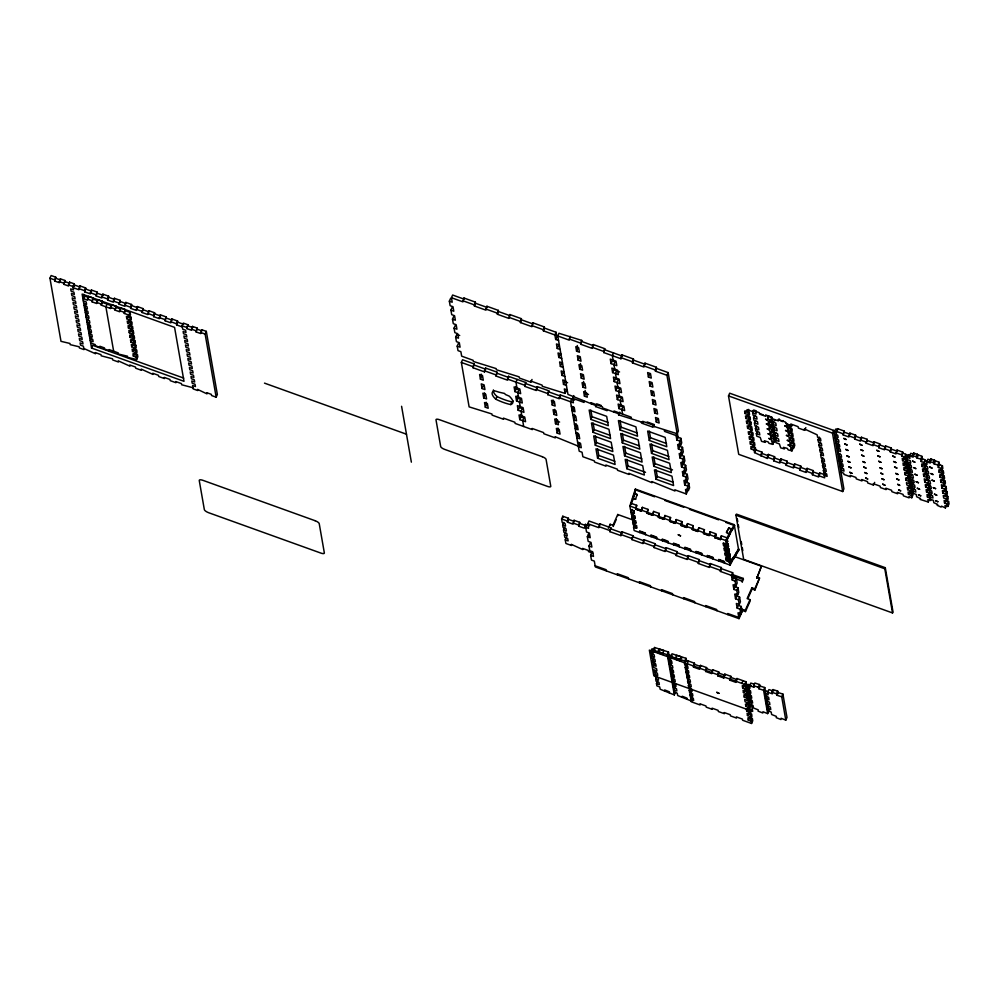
<?xml version="1.0" encoding="UTF-8"?>
<svg xmlns="http://www.w3.org/2000/svg" width="999" height="999" viewBox="0 0 999 999"><rect width="100%" height="100%" fill="white"/><g stroke="black" fill="none" stroke-linecap="round" stroke-linejoin="round"><path stroke-width="1.5" d="M669.305 692.881L669.417 691.832L664.697 689.934L664.572 690.996L674.325 694.904L675.511 692.207M686.825 699.188L686.937 698.139L682.205 696.241L682.092 697.302L691.832 701.198L690.272 692.27M632.879 499.488L633.978 493.706L636.962 494.43L637.312 495.492L637.012 494.58L633.928 493.843L634.253 494.73L635.376 489.085L734.228 524.662L734.552 525.549L727.347 538.723L727.022 537.837L734.228 524.662L738.723 550.374L733.628 558.903L733.553 557.205L738.648 548.938L738.723 550.374M633.216 498.289L633.903 495.916M635.714 489.997L634.328 494.755L633.978 493.706M636.962 494.43L635.639 499.338L632.554 498.601M632.117 509.415L630.918 512.112L633.791 513.149L633.366 510.676L630.494 509.64L629.857 505.993L635.376 489.085M633.841 496.078L631.368 504.183L631.043 503.296L636.688 505.319L635.701 509.19L641.346 511.226L642.332 507.355L647.976 509.39L646.99 513.261L652.634 515.284L653.621 511.426L659.265 513.449L658.279 517.32L663.935 519.355L664.909 515.484L670.566 517.519L669.58 521.378L675.224 523.414L676.211 519.542L681.855 521.578L680.868 525.449L686.513 527.484L687.499 523.613L693.144 525.649L692.157 529.507L697.801 531.543L698.788 527.672L704.432 529.707L703.446 533.578L709.09 535.601L710.077 531.743L715.721 533.766L714.884 537.462L720.529 539.497L721.378 535.801L727.022 537.837L727.659 541.483L726.46 544.18L723.588 543.144L724.025 545.604L726.897 546.64L727.334 549.113L724.45 548.076M632.267 517.507L631.83 515.034L634.815 515.759L635.252 518.231L632.267 517.507L632.954 515.259M633.129 522.44L632.692 519.967L635.676 520.704L636.113 523.164L633.129 522.44L633.816 520.204M636.688 505.319L635.851 509.015L641.495 511.051L642.332 507.355M670.566 517.519L669.717 521.203L675.374 523.239L676.211 519.542M704.432 529.707L703.596 533.404L709.24 535.427L710.077 531.743M714.884 537.462L716.046 534.652M74.126 283.803L72.939 286.501L73.539 289.922L70.667 288.886L71.054 291.134L73.926 292.17L74.326 294.418L71.453 293.381L71.841 295.629L74.713 296.666L75.112 298.926L72.24 297.889L72.627 300.137L75.499 301.174L75.899 303.421L73.027 302.385L73.414 304.633L76.299 305.669L76.686 307.929L73.814 306.893L74.201 309.141L77.085 310.177L77.472 312.425L74.6 311.388L75 313.636L77.872 314.673L78.259 316.933L75.387 315.896L75.787 318.144L78.659 319.18L79.046 321.428L76.174 320.392L76.573 322.64L79.445 323.676L79.833 325.936L76.96 324.9L77.36 327.148L80.232 328.184L80.619 330.432L77.747 329.395L78.147 331.643L81.019 332.679L81.406 334.94L78.534 333.903L78.933 336.151L81.806 337.187L82.205 339.435L79.321 338.399L79.72 340.647L82.592 341.683L82.992 343.943L80.107 342.907L80.507 345.154L83.379 346.191L83.978 349.613L79.383 347.952L79.171 346.79L70.18 344.643L69.98 343.469L60.989 341.333L49.95 278.221L51.136 275.524L55.732 277.185L54.758 281.044L59.353 282.705L60.34 278.833L64.935 280.494L63.948 284.353L68.544 286.014L69.53 282.143L74.126 283.803L74.525 286.076M54.758 281.044L55.732 277.185M63.948 284.353L64.935 280.494M79.87 285.864L80.082 287.038L74.338 284.965L73.139 287.662L78.896 289.735L79.87 285.864L85.627 287.937L84.64 291.808L90.385 293.868L91.371 290.01L97.115 292.07L96.129 295.941L101.873 298.002L102.86 294.143L108.616 296.204L107.63 300.075L113.374 302.148L114.361 298.276L120.105 300.349L119.118 304.208L124.863 306.281L125.849 302.41L131.606 304.483L130.619 308.354L136.364 310.414L137.35 306.556L143.094 308.616L142.108 312.487L147.852 314.56L148.839 310.689L154.583 312.762L153.609 316.621L159.353 318.693L160.34 314.822L166.084 316.895L165.097 320.754L170.841 322.827L171.828 318.956L177.572 321.029L176.586 324.9L182.342 326.96M84.64 291.808L85.627 287.937M88.686 297.502L84.078 295.841L82.892 298.539L87.487 300.2L88.474 296.328L93.069 297.989L92.095 301.848L96.691 303.509L97.677 299.638L102.273 301.298L101.286 305.157L110.477 308.466L111.676 305.769L102.472 302.46M85.714 305.195L84.528 307.892L87.4 308.928L87 306.593L84.116 305.557M86.538 309.865L85.352 312.562L88.224 313.599L87.812 311.263L84.94 310.227M92.095 301.848L93.069 297.989M96.129 295.941L97.115 292.07M87.35 314.548L86.164 317.245L89.036 318.281L88.624 315.934L85.752 314.91M88.174 319.218L86.988 321.915L89.86 322.952L89.448 320.617L86.576 319.58M89.81 328.571L88.624 331.268L91.496 332.305L91.084 329.957L88.212 328.933M101.286 305.157L102.273 301.298M90.622 333.241L89.435 335.939L92.308 336.975L91.896 334.64L89.023 333.604M107.63 300.075L108.616 296.204M91.446 337.912L90.26 340.622L93.132 341.646L92.72 339.31L89.848 338.274M107.068 304.121L105.882 306.818L113.649 351.223M91.558 348.052L82.118 294.081L174.563 327.36L184.003 381.318L91.558 348.052L92.745 345.354L183.716 378.097M110.477 308.466L111.463 304.608L116.059 306.256L115.072 310.127L119.68 311.775L120.667 307.917L125.262 309.565L124.276 313.436L128.871 315.085L129.283 317.432L126.411 316.396L126.811 318.731L129.695 319.767L130.095 322.103L127.223 321.066L127.635 323.401L130.507 324.438L130.919 326.773L128.047 325.736L128.446 328.084L131.319 329.108L131.731 331.456L128.859 330.419L129.271 332.754L132.143 333.791L132.555 336.126L129.683 335.09L130.082 337.425L132.954 338.461L133.367 340.796L130.494 339.772L130.906 342.108L133.779 343.144L134.191 345.479L131.319 344.443L131.718 346.778L134.59 347.814L135.002 350.149L132.13 349.113L132.542 351.448L135.414 352.485L135.827 354.82L132.954 353.796L133.354 356.131L136.226 357.167L136.638 359.503L127.647 357.355L127.447 356.193L118.456 354.046L118.244 352.884L109.053 349.575L109.253 350.736L104.658 349.088L104.458 347.914L99.863 346.266L100.062 347.427L95.467 345.779L95.255 344.605L90.659 342.957M115.072 310.127L116.059 306.256M119.118 304.208L120.105 300.349M124.276 313.436L125.262 309.565M130.619 308.354L131.606 304.483M126.811 318.731L128.009 316.034L130.881 317.07L131.294 319.405L130.095 322.103M128.871 315.085L130.057 312.387L125.462 310.739M129.283 317.432L130.469 314.722L130.057 312.387M127.635 323.401L128.821 320.704M129.695 319.767L130.881 317.07M128.446 328.084L129.645 325.387M130.507 324.438L131.693 321.74L132.105 324.076L130.919 326.773M129.271 332.754L130.457 330.057L133.329 331.094L133.741 333.429L132.555 336.126M131.319 329.108L132.517 326.411L132.929 328.758L131.731 331.456M130.082 337.425L131.281 334.727M142.108 312.487L143.094 308.616M132.143 333.791L133.329 331.094M130.906 342.108L132.093 339.41M132.954 338.461L134.153 335.764L134.553 338.099L133.367 340.796M131.718 346.778L132.917 344.081L135.789 345.117L136.189 347.452L135.002 350.149M133.779 343.144L134.965 340.434L135.377 342.782L134.191 345.479M132.542 351.448L133.729 348.751M134.59 347.814L135.789 345.117M133.354 356.131L134.553 353.434M135.414 352.485L136.601 349.787L137.013 352.123L135.827 354.82M153.609 316.621L154.583 312.762M136.226 357.167L137.425 354.47L137.825 356.805L136.638 359.503M165.097 320.754L166.084 316.895M176.586 324.9L177.572 321.029M182.13 325.799L183.329 323.102L187.924 324.75L186.938 328.621L191.533 330.269L192.52 326.411L197.115 328.059L196.129 331.93L200.724 333.579L201.711 329.72L206.318 331.368L217.357 394.48L216.159 397.177L211.563 395.529L211.363 394.355L206.768 392.707L206.968 393.868L197.565 389.398L197.777 390.559L193.169 388.911L192.57 385.489L195.454 386.526L195.055 384.265L192.183 383.241L191.783 380.981L194.668 382.018L194.268 379.77L191.396 378.733L190.996 376.486L193.868 377.522L193.481 375.262L190.609 374.238L190.21 371.978L193.082 373.014L192.695 370.766L189.822 369.73L189.423 367.482L192.295 368.519L191.908 366.258L189.036 365.234L188.636 362.974L191.508 364.011L191.121 361.763L188.249 360.726L187.849 358.479L190.722 359.515L190.334 357.255L187.462 356.231L187.063 353.971L189.935 355.007L189.548 352.759L186.676 351.723L186.276 349.475L189.148 350.512L188.761 348.251L185.876 347.227L185.489 344.967L188.361 346.004L187.974 343.756L185.09 342.719L184.703 340.472L187.575 341.508L187.175 339.248L184.303 338.224L183.916 335.964L186.788 337L186.388 334.752L183.516 333.716L183.129 331.468L186.001 332.505L185.602 330.244L182.73 329.22L182.13 325.799L186.738 327.447L186.938 328.621M186.738 327.447L187.924 324.75M196.129 331.93L197.115 328.059M216.159 397.177L205.12 334.066L206.318 331.368M452.11 307.48L450.924 310.177L453.796 311.213L453.009 306.718L450.137 305.682L449.35 301.186L450.537 298.489M449.35 301.186L452.222 302.222L451.436 297.727L452.634 295.03L464.123 299.163L463.923 298.002L475.412 302.135L474.425 306.006L485.926 310.14L486.913 306.268L498.401 310.414L497.415 314.273L508.916 318.419L509.89 314.548L521.391 318.681L520.404 322.552L531.893 326.685L532.879 322.814L544.38 326.96L543.394 330.819L554.882 334.965L555.669 339.46L558.541 340.484M455.257 325.462L454.07 328.159L456.943 329.195L456.156 324.7L453.284 323.664L452.497 319.168L453.683 316.471M451.436 297.727L462.937 301.86L463.923 298.002M458.404 343.444L457.217 346.141L460.089 347.177L459.303 342.682L456.431 341.646L455.644 337.15L456.83 334.453L459.702 335.489M474.425 306.006L475.412 302.135M579.507 443.469L578.309 446.166L555.119 436.725L555.319 437.899L543.831 433.753L543.631 432.592L532.13 428.446L532.342 429.62L515.097 423.414L514.885 422.24L503.396 418.106L503.596 419.28L492.107 415.134L491.908 413.973L469.118 406.868L461.351 362.45L462.537 359.752L474.038 363.898L473.051 367.757L484.54 371.903L485.526 368.032L497.027 372.165L496.041 376.036L507.529 380.169L508.516 376.311L525.761 382.505L524.775 386.376L536.263 390.509L537.25 386.65L548.751 390.784L547.764 394.655L559.253 398.788L560.239 394.917L574.612 400.087M473.051 367.757L474.038 363.898M497.415 314.273L498.401 310.414M480.432 379.183L479.607 374.5L482.492 375.537L483.304 380.219L480.432 379.183L481.618 376.486L481.206 374.138M484.54 371.903L485.526 368.032M482.067 388.524L481.243 383.853L484.128 384.89L484.94 389.56L482.067 388.524L483.254 385.826M483.703 397.877L482.879 393.206L485.751 394.243L486.575 398.913L483.703 397.877L484.89 395.179L484.478 392.844M496.041 376.036L497.027 372.165M520.404 322.552L521.391 318.681M485.339 407.23L484.515 402.56L487.387 403.584L488.211 408.266L485.339 407.23L486.525 404.533L486.113 402.197M513.261 401.123A21.753 7.043 23.8 0 1 511.913 401.885L510.726 404.583A23.214 7.517 23.8 0 1 495.779 399.2L496.965 396.503A21.753 7.043 23.8 0 1 493.431 389.922M517.132 379.408L515.946 382.105L516.97 387.949M514.91 391.596L514.098 386.913L519.842 388.986L520.666 393.656L514.91 391.596L516.108 388.886L515.696 386.551M543.394 330.819L544.38 326.96M516.545 400.936L515.734 396.266L521.478 398.339L522.302 403.009L516.545 400.936L517.744 398.239L517.332 395.904M524.775 386.376L525.761 382.505M518.181 410.289L517.37 405.619L523.114 407.679L523.926 412.362L518.181 410.289L519.38 407.592L522.252 408.628L521.053 411.326L521.878 415.996M457.217 346.141L458.004 350.637L460.876 351.673L461.663 356.168L473.151 360.302L473.364 361.476L496.141 368.581L496.353 369.742L519.13 376.848L519.343 378.022L530.831 382.155L532.017 379.458M554.882 334.965L556.081 332.267L544.58 328.122M519.817 419.642L519.005 414.96L524.75 417.033L525.561 421.703L519.817 419.642L521.016 416.945L520.604 414.597M555.669 339.46L556.868 336.763L556.081 332.267M606.905 409.54L607.117 410.701L595.616 406.568L595.416 405.394L567.981 394.43L557.767 335.989L558.953 333.291L581.73 340.397L580.744 344.268L592.245 348.401L593.231 344.543L604.72 348.676L603.733 352.547L620.978 358.753L621.965 354.882L633.453 359.016L632.479 362.887L643.968 367.02L644.954 363.149L656.443 367.295L655.456 371.153L666.957 375.299L677.172 433.728L652.884 426.086L653.096 427.247L641.595 423.114L641.395 421.953M560.114 349.475L557.242 348.451L558.441 345.754M561.688 358.466L558.816 357.442L560.014 354.732M557.767 335.989L569.255 340.135L570.242 336.263M547.764 394.655L548.751 390.784M563.261 367.457L560.389 366.421L561.575 363.723M564.835 376.448L561.962 375.412L563.149 372.714M552.272 405.032L551.448 400.362L554.32 401.398L555.144 406.069L552.272 405.032L553.458 402.335L553.046 400M576.573 351.186L575.786 346.69L578.658 347.727L579.445 352.222L576.573 351.186L577.759 348.489L577.235 345.492M580.744 344.268L581.73 340.397M566.408 385.439L563.536 384.403L564.722 381.705L567.594 382.742M553.908 414.385L553.084 409.715L555.956 410.739L556.78 415.422L553.908 414.385L555.094 411.688L554.682 409.353M578.146 360.177L577.36 355.681L580.232 356.718L581.018 361.213L578.146 360.177L579.333 357.48M530.831 382.155L530.631 380.981L542.12 385.127L542.32 386.288L565.109 393.394L566.296 390.696M555.544 423.738L554.72 419.056L557.592 420.092L558.416 424.762L555.544 423.738L556.73 421.041L556.318 418.693M579.72 369.168L578.933 364.672L581.805 365.709L582.592 370.204L579.72 369.168L580.906 366.471L580.382 363.474M571.74 399.063L570.541 401.76L578.309 446.166M581.293 378.159L580.506 373.663L583.379 374.7L584.165 379.195L581.293 378.159L582.479 375.462M557.18 433.079L556.356 428.409L559.228 429.445L560.052 434.115L557.18 433.079L558.366 430.382L557.954 428.047M559.053 397.614L573.414 402.784L572.627 398.289L573.826 395.592M573.314 408.042L572.115 410.751L574.987 411.775L574.2 407.28L571.328 406.256M582.867 387.15L582.08 382.654L584.952 383.691L585.739 388.186L582.867 387.15L584.053 384.453L583.528 381.456M603.733 352.547L604.72 348.676M574.875 417.033L573.688 419.73L576.56 420.766L575.774 416.271L572.902 415.234M584.44 396.141L583.653 391.645L586.525 392.682L587.312 397.177L584.44 396.141L585.626 393.444L585.102 390.447M576.448 426.024L575.262 428.721L578.134 429.757L577.347 425.262L574.475 424.225M613.548 352.947L612.362 355.644L613.149 360.139M578.021 435.015L576.835 437.712L579.707 438.748L578.921 434.253L576.048 433.216M611.063 363.599L610.277 359.103L616.021 361.176L616.808 365.671L611.063 363.599L612.25 360.901L615.122 361.938L613.935 364.635L614.722 369.131M595.616 406.568L596.815 403.871L601.123 405.419M686.962 488.261L687.487 491.258L686.301 493.956L674.812 489.822L675.012 490.996L651.823 481.555L652.022 482.717L628.833 473.276L629.033 474.45L617.544 470.304L617.332 469.143L605.844 465.01L606.043 466.171L594.555 462.038L594.343 460.864L582.854 456.73L582.067 452.235L579.195 451.198L578.409 446.703L579.595 444.006M590.796 419.38L589.16 410.04L606.68 416.346L608.316 425.686L590.796 419.38L591.995 416.683L590.821 410.002M612.624 372.59L611.838 368.094L617.594 370.167L618.381 374.662L612.624 372.59L613.823 369.892L619.567 371.965M620.978 358.753L621.965 354.882M616.695 370.929L615.509 373.626L616.296 378.122M614.198 381.581L613.411 377.085L619.168 379.158L619.954 383.653L614.198 381.581L615.396 378.883L618.269 379.92L617.082 382.617L617.857 387.113M593.069 432.317L591.433 422.964L608.953 429.27L610.589 438.623L593.069 432.317L594.255 429.62L593.081 422.939M615.771 390.572L614.984 386.076L620.741 388.149L621.528 392.644L615.771 390.572L616.97 387.874L619.842 388.911L618.643 391.608L619.43 396.103M563.861 522.352L562.662 525.049L565.534 526.086L565.109 523.613L562.237 522.589L561.6 518.931L562.787 516.233L568.431 518.269L567.444 522.127L573.089 524.163L574.075 520.292L579.72 522.327L578.733 526.198L584.378 528.221L585.364 524.363L589.597 525.886M595.329 445.254L593.693 435.901L611.213 442.207L612.849 451.56L595.329 445.254L596.515 442.557L595.354 435.876M632.479 362.887L633.453 359.016M617.345 399.563L616.558 395.067L622.315 397.14L623.101 401.635L617.345 399.563L618.543 396.865L621.415 397.902L620.217 400.599L621.003 405.094M567.444 522.127L568.431 518.269M565.584 532.23L564.398 534.927L567.27 535.951L566.833 533.491L563.96 532.455L563.523 529.982L564.722 527.285M618.918 408.554L618.131 404.058L623.875 406.131L624.662 410.614L618.918 408.554L620.117 405.856L622.989 406.893L621.79 409.59L622.577 414.086M597.589 458.191L595.953 448.838L613.473 455.144L615.109 464.485L597.589 458.191L598.776 455.482L597.614 448.813M654.395 426.623L654.195 425.462L642.694 421.316L642.894 422.49L618.606 414.847L619.805 412.137M592.707 553.121L588.473 551.598L588.261 550.437L582.617 548.401L582.829 549.575L571.328 544.343L571.528 545.504L565.884 543.468L565.259 539.86L566.445 537.162M620.042 429.907L618.406 420.554L635.926 426.86L637.562 436.213L620.042 429.907L621.228 427.21L620.067 420.529M578.733 526.198L579.72 522.327M648.413 377.048L647.627 372.552L650.499 373.589L651.286 378.084L648.413 377.048L649.6 374.35M622.302 442.844L620.666 433.491L638.186 439.797L639.822 449.15L622.302 442.844L623.501 440.147L622.327 433.466M588.948 536.326L588.548 533.99L587.35 536.688L590.222 537.724L589.41 533.041L586.538 532.005L585.714 527.335L586.913 524.637M655.456 371.153L656.443 367.295M585.714 527.335L588.586 528.371L587.774 523.688L588.96 520.991L600.012 524.975L599.812 523.801L610.864 527.784L609.877 531.655L620.928 535.626L621.915 531.755L632.966 535.739L631.98 539.61L643.031 543.581L644.018 539.71L655.069 543.693L654.083 547.564L665.134 551.535L666.121 547.677L677.172 551.648L676.186 555.519L687.25 559.49L688.224 555.631L699.288 559.602L698.301 563.473L709.352 567.444L710.339 563.586L721.39 567.557L720.404 571.428L731.455 575.399L732.267 580.082L735.139 581.118L735.963 585.789L733.091 584.752L733.903 589.422L736.775 590.459L737.599 595.142L734.727 594.105L735.539 598.776L738.411 599.812L739.235 604.482L736.363 603.458L737.175 608.129L740.047 609.165L740.871 613.836L737.999 612.799L739.023 618.643L595.342 566.933L594.318 561.088L591.445 560.064L590.621 555.382L591.82 552.684M649.987 386.039L649.2 381.543L652.072 382.58L652.859 387.075L649.987 386.039L651.173 383.341M624.575 455.781L622.939 446.428L640.446 452.734L642.082 462.087L624.575 455.781L625.761 453.084L624.587 446.403M651.56 395.03L650.774 390.534L653.646 391.571L654.432 396.066L651.56 395.03L652.747 392.332M590.621 555.382L593.493 556.418L592.682 551.748L589.81 550.711L588.985 546.028L590.184 543.331M587.774 523.688L598.826 527.672L599.812 523.801M653.134 404.021L652.347 399.525L655.219 400.549L656.006 405.045L653.134 404.021L654.32 401.323M666.957 375.299L668.144 372.602L656.655 368.456M626.835 468.706L625.199 459.365L642.719 465.671L644.355 475.012L626.835 468.706L628.021 466.009L626.848 459.328M654.707 413.012L653.92 408.516L656.793 409.54L657.579 414.036L654.707 413.012L655.893 410.302M608.329 528.309L610.114 524.263L612.986 525.299L613.186 526.461L616.158 519.717M656.281 421.99L655.494 417.507L658.366 418.531L659.153 423.027L656.281 421.99L657.467 419.293M649.288 440.434L647.652 431.081L665.172 437.387L666.808 446.74L649.288 440.434L650.474 437.737L649.313 431.056M609.877 531.655L610.864 527.784M612.986 525.299L617.744 514.497L633.865 520.304M651.548 453.371L649.912 444.018L667.432 450.324L669.068 459.677L651.548 453.371L652.734 450.674L651.573 443.993M620.928 535.626L621.915 531.755M653.808 466.296L652.172 456.955L669.692 463.261L671.328 472.602L653.808 466.296L655.007 463.598L653.833 456.93M738.523 549.2L730.119 565.072L634.14 530.531L633.516 526.91L636.388 527.947L635.951 525.486L633.079 524.45L632.654 521.977L635.526 523.014L635.089 520.554L632.217 519.517L631.78 517.045L632.979 514.348M656.068 479.233L654.432 469.88L671.952 476.186L673.588 485.539L656.068 479.233L657.267 476.535L656.093 469.855M676.872 440.022L676.086 435.527L677.272 432.829L678.059 437.325L676.872 440.022L679.745 441.058L680.531 445.554L677.659 444.518L678.433 449.013L681.318 450.049L682.105 454.545L679.22 453.509L680.007 458.004L682.891 459.041L683.678 463.536L680.794 462.5L681.58 466.995L684.452 468.032L685.239 472.515L682.367 471.491L683.154 475.986L686.026 477.01L686.812 481.506L683.94 480.482L684.727 484.977L687.599 486.001L688.386 490.497L685.514 489.473L686.301 493.956M677.172 433.728L678.371 431.031L668.144 372.602M631.98 539.61L632.966 535.739M647.976 509.39L647.14 513.074L652.784 515.109L653.621 511.426M679.745 441.058L680.931 438.361L678.059 437.325M678.433 449.013L679.632 446.316L679.108 443.319M680.531 445.554L681.718 442.857L680.931 438.361M681.318 450.049L682.504 447.352L679.632 446.316M680.007 458.004L681.206 455.307L680.681 452.31M682.105 454.545L683.291 451.848L682.504 447.352M682.891 459.041L684.078 456.343L681.206 455.307M659.265 513.449L658.428 517.145L664.073 519.18L664.909 515.484M681.58 466.995L682.779 464.298L682.255 461.301M683.678 463.536L684.864 460.826L684.078 456.343M684.452 468.032L685.651 465.322L682.779 464.298M683.154 475.986L684.352 473.289L683.828 470.292M685.239 472.515L686.438 469.817L685.651 465.322M654.083 547.564L655.069 543.693M686.026 477.01L687.225 474.313L684.352 473.289M684.727 484.977L685.926 482.267L685.401 479.283M686.812 481.506L688.011 478.808L687.225 474.313M687.599 486.001L688.798 483.304L685.926 482.267M728.496 395.916L729.682 393.206L833.666 430.419L843.893 488.848L842.706 491.545L738.723 454.345L728.496 395.916L832.479 433.116L842.706 491.545M688.386 490.497L689.585 487.799L688.798 483.304M681.855 521.578L681.018 525.274L686.663 527.297L687.499 523.613M680.868 525.449L682.055 522.752M676.186 555.519L677.172 551.648M693.144 525.649L692.307 529.333L697.951 531.368L698.788 527.672M825.873 475.137L819.605 472.889L818.668 476.985L812.387 474.725L813.336 470.629L807.067 468.369L806.118 472.477L799.849 470.217L800.798 466.121L794.53 463.861L793.581 467.957L786.163 465.284L787.112 461.188L780.843 458.928L779.894 463.037L773.626 460.776L774.575 456.68L768.306 454.42L767.357 458.516L754.57 452.609L754.133 450.124L751.26 449.1L750.836 446.615L753.708 447.652L753.271 445.179L750.399 444.143L749.962 441.67L752.834 442.707L752.409 440.234L749.537 439.198L749.1 436.725L751.972 437.749L751.535 435.277L748.663 434.24L748.239 431.768L751.111 432.804L750.511 429.395L747.639 428.359L747.202 425.886L750.074 426.923L749.65 424.45L746.777 423.414L746.34 420.941L749.213 421.965L748.775 419.493L745.903 418.456L745.479 415.984L748.351 417.02L747.914 414.548L745.042 413.511L746.228 410.814M745.042 413.511L744.605 411.039L747.477 412.075L748.676 409.378M745.903 418.456L747.09 415.759M747.914 414.548L749.1 411.85L749.537 414.323L748.351 417.02M746.777 423.414L747.964 420.716M748.775 419.493L749.974 416.795L750.399 419.268L749.213 421.965M754.769 415.172L753.583 417.869L757.03 419.105L756.58 416.558L753.134 415.309L752.684 412.762L753.883 410.065L756.181 410.889M747.639 428.359L748.825 425.661M749.65 424.45L750.836 421.753L751.273 424.225L750.074 426.923M652.846 653.346L651.66 656.043L654.532 657.08L654.133 654.782L651.261 653.746L650.849 651.448L652.047 648.751L654.919 649.787L654.52 647.489L668.481 651.997L669.255 656.468M750.511 429.395L751.698 426.698L752.297 430.107L751.111 432.804M650.849 651.448L653.733 652.484L653.321 650.187L654.52 647.489M748.663 434.24L749.862 431.543M756.63 425.836L755.444 428.534L758.89 429.77L758.453 427.222L754.994 425.986L754.47 422.964L755.656 420.267M749.537 439.198L750.724 436.501M751.535 435.277L752.734 432.579L753.159 435.052L751.972 437.749M654.857 664.822L654.457 662.524L653.259 665.222L656.143 666.258L655.731 663.96L652.859 662.924L652.459 660.639L653.646 657.929M657.966 651.71L659.165 649.013L663.811 650.486L662.624 653.184L663.161 654.507L658.503 653.034L657.966 651.71L662.624 653.184M698.301 563.473L699.288 559.602M750.399 444.143L751.585 441.446M752.409 440.234L753.596 437.537L754.033 440.01L752.834 442.707M773.975 441.67L772.776 444.368L769.03 443.356L768.081 441.845L764.335 440.846L765.284 442.357L761.538 441.346L760.227 437.425L756.78 436.188L756.343 433.628L757.529 430.931M751.26 449.1L752.459 446.403M753.271 445.179L754.457 442.482L754.894 444.955L753.708 447.652M721.378 535.801L720.391 539.672L714.747 537.637L715.721 533.766M714.747 537.637L715.933 534.94M656.867 676.298L655.669 679.008L658.553 680.032L658.141 677.734L655.269 676.71L654.869 674.412L656.056 671.715M770.604 420.055L767.731 419.018L768.918 416.321L771.79 417.357L770.604 420.055L771.016 422.402L768.144 421.366L768.556 423.726L771.428 424.75L771.84 427.11L768.955 426.073L769.367 428.421L772.252 429.458L772.739 432.267L769.867 431.243L770.279 433.591L773.151 434.627L773.563 436.975L770.691 435.939L771.103 438.286L773.975 439.323L774.387 441.67L771.515 440.634L772.776 444.368M754.133 450.124L755.331 447.427L755.756 449.912L754.57 452.609M768.556 423.726L769.742 421.029L772.614 422.053L773.026 424.413L771.84 427.11M674.325 694.904L667.282 654.695L668.481 651.997M771.016 422.402L772.202 419.705L771.877 417.22L765.609 414.96L765.858 416.371L759.59 414.11L759.34 412.712L753.071 410.452L753.321 411.85L747.052 409.59L747.477 412.075M664.572 690.996L660.152 689.223L659.752 686.925L656.88 685.888L656.48 683.591L657.667 680.893M670.766 661.937L670.366 659.652L669.168 662.349L672.052 663.373L671.64 661.088L668.768 660.052L668.368 657.754L669.555 655.057L672.439 656.093M769.367 428.421L770.566 425.724M771.428 424.75L772.614 422.053M774.837 426.798L773.651 429.495L777.097 430.731L776.648 428.184L773.201 426.935L772.764 424.388L773.95 421.69M668.368 657.754L671.241 658.791L670.841 656.493L672.027 653.796L685.988 658.304L686.513 661.276M760.838 454.857L762.025 452.16L755.756 449.912M770.279 433.591L771.465 430.894L774.337 431.93L774.749 434.278L773.563 436.975M772.252 429.458L773.438 426.76L773.925 429.57L772.739 432.267M761.088 456.268L762.025 452.16M735.951 515.209L736.425 514.123L885.276 567.694L893.006 611.875L892.532 612.949L743.681 559.378L735.951 515.209L884.802 568.781L892.532 612.949M671.965 668.831L670.779 671.528L673.651 672.564L673.251 670.267L670.379 669.23L669.979 666.932L671.166 664.235M726.46 544.18L725.823 540.534L727.022 537.837M771.103 438.286L772.289 435.589M773.151 434.627L774.337 431.93M726.036 541.708L729.607 534.615L726.523 532.38L728.933 527.984L731.992 530.219M681.33 656.793L680.132 659.49L680.669 660.814L676.023 659.34L675.486 658.016L676.673 655.319L681.33 656.793L681.867 658.116M776.71 437.462L775.524 440.159L778.97 441.396L778.521 438.848L775.074 437.612L774.625 435.052L775.811 432.355M773.975 439.323L775.162 436.625L775.574 438.973L774.387 441.67M726.897 546.64L728.084 543.943L728.521 546.416L727.334 549.113M673.576 678.021L672.389 680.719L675.262 681.743L674.862 679.457L671.99 678.421L671.578 676.123L672.777 673.426M728.196 554.045L727.759 551.573L728.945 548.876L729.382 551.348L728.196 554.045L725.324 553.009L725.749 555.481L728.621 556.505L729.058 558.978L726.186 557.942L726.61 560.414L729.482 561.45L730.119 565.072M720.404 571.428L721.39 567.557M728.621 556.505L729.819 553.808L730.244 556.281L729.058 558.978M675.187 687.2L673.988 689.897L676.872 690.933L676.46 688.636L673.588 687.599L673.189 685.302L674.375 682.604L674.787 684.902M773.626 460.776L774.575 456.68M685.988 658.304L684.802 661.001L670.841 656.493M729.482 561.45L730.681 558.753M791.096 449.513L792.294 446.815L793.156 448.189L791.957 450.886L790.684 447.165L793.568 448.201L793.156 445.854L790.284 444.817L789.872 442.47L792.744 443.494L792.332 441.146L789.46 440.109L789.048 437.762L791.92 438.798L791.42 435.976L788.548 434.952L788.136 432.592L791.021 433.628L790.609 431.281L787.724 430.244L788.923 427.547M787.724 430.244L787.324 427.897L790.197 428.933L789.784 426.585L790.971 423.888M729.919 563.911L733.553 557.205L733.628 558.628M790.197 428.933L791.383 426.236M687.175 669.205L685.988 671.902L688.86 672.939L688.461 670.641L685.589 669.605L685.189 667.32L686.375 664.61L686.775 666.907M687.212 663.736L688.398 661.038M788.548 434.952L789.747 432.242M790.609 431.281L791.795 428.583L792.207 430.931L791.021 433.628M789.46 440.109L790.646 437.412M791.42 435.976L792.619 433.279L793.106 436.101L791.92 438.798M688.786 678.396L687.599 681.093L690.471 682.13L690.072 679.832L687.2 678.796L686.788 676.498L687.986 673.801M731.455 575.399L732.642 572.702L721.59 568.731M790.284 444.817L791.47 442.12M792.332 441.146L793.518 438.449L793.93 440.796L792.744 443.494M685.189 667.32L688.061 668.343L687.662 666.046L684.79 665.022L684.377 662.724L685.576 660.027L694.467 663.224L693.481 667.095L699.55 669.28L700.536 665.409L706.605 667.594L705.619 671.453L711.688 673.638L712.662 669.78L718.731 671.952L717.744 675.824L723.813 678.009L724.799 674.138L730.868 676.323L729.882 680.194L735.951 682.379L736.937 678.508L745.916 681.743L746.315 684.04L745.129 686.738L742.257 685.701L742.657 687.999L745.529 689.035L745.928 691.333L743.056 690.297L743.456 692.594L746.34 693.631L746.74 695.916L743.868 694.892L744.267 697.177L747.14 698.214L747.539 700.511L744.667 699.475L745.067 701.773L747.939 702.809L748.338 705.107L745.466 704.07L745.866 706.368L748.75 707.404L749.15 709.702L746.278 708.666L746.678 710.963L749.55 712L749.949 714.285L747.077 713.261L747.477 715.546L750.349 716.583L750.749 718.88L747.876 717.844L748.276 720.142L751.161 721.178L751.56 723.476L742.607 720.254L742.394 719.08L736.325 716.895L736.538 718.069L730.469 715.883L730.269 714.722L724.2 712.537L724.4 713.698L718.331 711.513L718.131 710.351L712.062 708.166L712.275 709.34L706.206 707.155L705.993 705.981L699.937 703.796L700.137 704.969L691.208 701.76L690.809 699.462L691.995 696.765M693.481 667.095L694.467 663.224M732.267 580.082L733.466 577.385L732.642 572.702M793.156 445.854L794.342 443.156L794.754 445.504L793.568 448.201M786.163 465.284L787.112 461.188M690.796 689.872L690.396 687.574L689.198 690.272L692.082 691.308L691.67 689.01L688.798 687.974L688.398 685.689L689.585 682.991M735.139 581.118L736.338 578.421L733.466 577.385M733.903 589.422L735.102 586.725L734.69 584.39M735.963 585.789L737.15 583.091L736.338 578.421M772.127 418.618L778.396 420.879L778.146 419.48L785.564 422.14L785.813 423.551L792.082 425.799L791.845 424.4L798.114 426.66L798.351 428.059L804.62 430.319L805.818 427.622M690.809 699.462L693.681 700.499L693.281 698.201L690.409 697.165L690.009 694.867L691.196 692.17M736.775 590.459L737.974 587.762L735.102 586.725M742.245 582.292L743.231 578.421L732.18 574.45M735.539 598.776L736.738 596.078L736.325 593.743M737.599 595.142L738.785 592.444L737.974 587.762M706.605 667.594L705.619 671.453M738.411 599.812L739.61 597.115L736.738 596.078M737.175 608.129L738.361 605.431L741.246 606.468L742.057 611.138L740.871 613.836M739.235 604.482L740.421 601.785L739.61 597.115M799.849 470.217L800.798 466.121M740.047 609.165L741.246 606.468M742.382 609.378L742.582 610.551L745.466 611.588L745.254 610.414L742.382 609.378L738.81 617.482L727.759 613.498L727.959 614.672M751.897 587.799L752.11 588.973L754.982 589.997L754.782 588.836L751.897 587.799L747.14 598.588L750.012 599.625L750.224 600.799L745.466 611.588M761.425 566.208L756.867 578.171L761.425 566.208L735.027 556.718M739.023 618.643L742.582 610.551M747.939 598.413L752.11 588.973M820.079 442.033L818.893 444.73L821.765 445.766L821.34 443.294L818.456 442.257L818.031 439.785L819.217 437.087L819.655 439.56M745.254 610.414L750.012 599.625M754.782 588.836L759.54 578.046L756.668 577.01M718.731 671.952L717.744 675.824M754.982 589.997L759.54 578.046M821.815 451.935L820.629 454.632L823.501 455.669L823.064 453.184L820.191 452.16L819.754 449.675L820.953 446.978M812.387 474.725L813.336 470.629M724.799 674.138L723.813 678.009M832.479 433.116L833.666 430.419M823.713 462.762L822.527 465.459L825.399 466.496L824.962 464.023L822.09 462.987L821.653 460.514L822.851 457.817M836.463 433.778L835.264 436.476L838.136 437.512L837.736 435.177L834.864 434.14L834.452 431.805L835.639 429.108L837.686 429.845L837.474 428.646L844.143 431.044L843.156 434.915L848.9 436.975L849.887 433.116L855.631 435.177L854.644 439.048L860.401 441.108L861.388 437.25L867.132 439.31L866.145 443.181L873.039 445.666L874.025 441.795L879.769 443.868L878.783 447.727L884.54 449.8L885.526 445.929L891.27 448.002L890.284 451.873L896.028 453.933L897.015 450.074L902.759 452.135L901.772 455.969L904.644 457.005L905.057 459.353L902.184 458.316L902.584 460.651L905.469 461.688L905.868 464.036L902.996 462.999L903.408 465.334L906.28 466.371L906.692 468.718L903.82 467.682L904.232 470.017L907.104 471.053L907.517 473.401L904.644 472.365L905.044 474.7L907.916 475.736L908.491 479.021L905.618 477.984L906.031 480.319L908.903 481.356L909.315 483.703L906.443 482.667L906.855 485.002L909.727 486.038L910.139 488.386L907.254 487.35L907.666 489.685L910.539 490.721L910.951 493.069L908.079 492.032L908.491 494.368L911.363 495.404L911.775 497.752L908.903 496.715L909.102 497.889L903.358 495.816L903.108 494.418L897.364 492.345L897.614 493.756L891.857 491.683L891.62 490.284L885.863 488.211L886.113 489.61L880.369 487.549L880.119 486.151L873.226 483.666L873.476 485.064L867.719 482.992L867.482 481.593L861.737 479.52L861.975 480.931L856.23 478.858L855.981 477.46L850.236 475.387L850.486 476.785L843.943 474.438L843.73 473.201L841.558 472.415L841.146 470.079L842.332 467.382M834.452 431.805L836.5 432.542L837.474 428.646M730.868 676.323L729.882 680.194M838.498 445.442L838.086 443.106L836.9 445.804L839.772 446.84L839.372 444.505L836.488 443.469L836.088 441.146L837.274 438.449M825.449 472.664L824.25 475.362L827.122 476.398L826.697 473.926L823.825 472.889L823.388 470.417L824.575 467.719M843.156 434.915L844.143 431.044M839.884 453.384L838.698 456.081L841.57 457.117L841.158 454.782L838.286 453.746L837.711 450.474L838.91 447.777M841.52 462.724L840.334 465.422L843.206 466.446L842.794 464.11L839.922 463.086L839.51 460.751L840.708 458.054M741.807 683.391L742.994 680.694M742.657 687.999L743.843 685.302M745.916 681.743L744.73 684.44L745.129 686.738M854.644 439.048L855.631 435.177M743.456 692.594L744.655 689.897M745.529 689.035L746.728 686.338M748.638 689.235L747.452 691.932L750.898 693.181L750.461 690.709L747.015 689.472L746.59 687L747.776 684.303L751.223 685.539M745.928 691.333L747.127 688.636M744.267 697.177L745.454 694.48M746.59 687L750.037 688.236L749.6 685.776L750.786 683.079L754.282 684.19M746.34 693.631L747.527 690.921M746.74 695.916L747.926 693.219M747.14 698.214L748.326 695.516L748.726 697.814L747.539 700.511M750.361 699.1L749.175 701.798L752.622 703.046L752.185 700.574L748.738 699.337L748.313 696.865L749.5 694.168M749.6 685.776L754.257 687.262L753.658 685.751L754.857 683.041L759.515 684.54L760.102 686.063L758.915 688.761L763.573 690.259L767.657 713.611L762.936 711.738L762.836 713.011L758.104 711.126L758.204 709.852L753.483 707.979L753.059 705.506L749.6 704.27L749.175 701.798M745.866 706.368L747.065 703.671L749.937 704.707L750.336 707.005L749.15 709.702M747.939 702.809L749.138 700.112L749.537 702.409L748.338 705.107M746.678 710.963L747.864 708.266M748.75 707.404L749.937 704.707M866.145 443.181L867.132 439.31M758.915 688.761L758.316 687.237L759.515 684.54M747.477 715.546L748.663 712.849M749.55 712L750.736 709.29L751.136 711.588L749.949 714.285M748.276 720.142L749.475 717.444M750.349 716.583L751.548 713.885L751.947 716.183L750.749 718.88M763.573 690.259L764.759 687.549L760.102 686.063M751.161 721.178L752.347 718.481L752.746 720.779L751.56 723.476M766.782 695.766L765.596 698.463L769.043 699.712L768.618 697.24L765.159 696.003L764.735 693.531L765.921 690.833L768.219 691.658M764.735 693.531L768.181 694.767L767.756 692.307L768.943 689.61L772.427 690.721M878.783 447.727L879.769 443.868M768.518 705.631L767.319 708.341L770.766 709.577L770.341 707.105L766.895 705.868L766.458 703.396L767.644 700.699M767.756 692.307L772.402 693.793L771.815 692.282L773.001 689.585L777.659 691.071L778.258 692.594L777.06 695.292L781.717 696.79L785.801 720.142L781.081 718.269L780.981 719.542L776.26 717.657L776.36 716.395L771.64 714.51L771.203 712.05L767.756 710.801L767.319 708.341M767.657 713.611L768.843 710.913L767.819 705.082M777.06 695.292L776.473 693.768L777.659 691.071M873.476 485.064L874.662 482.367M781.717 696.79L782.904 694.093L778.258 692.594M890.284 451.873L891.27 448.002M901.772 455.969L902.759 452.135M785.801 720.142L787 717.444L782.904 694.093M902.584 460.651L903.783 457.954L906.655 458.991L907.067 461.338L905.868 464.036M904.644 457.005L905.831 454.308L902.959 453.271M905.057 459.353L906.243 456.655L905.831 454.308M903.408 465.334L904.595 462.637M909.889 464.011L908.703 466.708L911.575 467.744L911.163 465.409L908.291 464.373L907.879 462.025L910.763 463.061L910.351 460.714L907.479 459.69L907.067 457.342L908.253 454.645L911.125 455.681M905.469 461.688L906.655 458.991M907.067 457.342L909.939 458.379L909.527 456.031L910.726 453.334L913.223 454.008M904.232 470.017L905.419 467.32M906.28 466.371L907.479 463.673L907.879 466.021L906.692 468.718M909.527 456.031L913.273 457.043L912.412 455.669L913.61 452.972L921.965 456.356L922.389 458.828L921.203 461.526L924.075 462.562L924.612 465.596L927.484 466.633L927.896 468.981L925.024 467.944M905.044 474.7L906.243 472.003M907.104 471.053L908.291 468.356L908.703 470.704L907.517 473.401M911.7 474.313L910.501 477.01L913.386 478.046L912.811 474.775L909.939 473.738L909.527 471.391L910.713 468.693M921.203 461.526L920.778 459.053L917.02 458.054L916.17 456.668L917.357 453.971M906.031 480.319L907.217 477.622M907.916 475.736L909.115 473.039L909.689 476.323L908.491 479.021M917.02 458.054L918.218 455.344M908.903 481.356L910.089 478.658L910.501 481.006L909.315 483.703M920.778 459.053L921.965 456.356M907.666 489.685L908.865 486.988L911.737 488.024L912.137 490.372L910.951 493.069M913.336 483.678L912.149 486.376L915.022 487.412L914.609 485.064L911.737 484.04L911.325 481.693L912.512 478.996M909.727 486.038L910.913 483.341L911.325 485.689L910.139 488.386M908.491 494.368L909.677 491.67M910.539 490.721L911.737 488.024M926.997 469.742L925.836 472.627L928.708 473.663L928.308 471.316L925.424 470.279L924.937 467.495L922.065 466.471L923.263 463.773M924.075 462.562L925.274 459.865L922.389 458.828M929.47 499.3L928.283 501.998L920.067 499.413L920.529 498.513L916.657 496.778L916.245 494.443L913.373 493.406L912.961 491.058L914.147 488.361M911.363 495.404L912.549 492.707L912.961 495.054L911.775 497.752M928.258 461.6L925.386 460.564L924.2 463.261L927.072 464.298L926.66 461.95L927.859 459.253L930.356 459.927M926.248 474.962L925.811 472.44L922.939 471.403L924.125 468.706M924.937 467.495L926.135 464.797M926.66 461.95L930.406 462.962L929.557 461.588L930.743 458.878L939.097 462.275L939.535 464.735L938.336 467.445L941.208 468.469L941.645 470.941L938.773 469.905L939.21 472.377L942.082 473.414L942.507 475.886L939.634 474.85L940.071 477.322L942.944 478.359L943.368 480.831L940.496 479.795L940.933 482.267L943.805 483.304L944.242 485.764L941.37 484.74L941.957 488.136L944.829 489.173L945.266 491.645L942.394 490.609L942.831 493.081L945.703 494.118L946.128 496.59L943.256 495.554L943.693 498.026L946.565 499.063L946.99 501.535L944.117 500.499L944.554 502.972L947.427 503.996L947.864 506.468L944.992 505.432L945.416 507.904L941.545 506.168L941.083 507.067L937.199 505.332L937.661 504.433L933.79 502.697L933.378 500.349L930.506 499.313M923.8 476.348L923.363 473.876L929.12 475.999L929.532 478.346L923.8 476.348L924.987 473.651M884.802 568.781L885.276 567.694M927.846 474.612L926.672 477.385L927.109 479.857M927.696 483.254L924.824 482.23L926.011 479.532M938.336 467.445L937.911 464.972L934.165 463.961L933.303 462.587L934.49 459.89M934.165 463.961L935.351 461.263M929.757 485.502L928.558 488.199L925.686 487.162L926.885 484.465M925.686 487.162L925.261 484.702L928.133 485.726L927.646 482.929L928.833 480.232M937.911 464.972L939.097 462.275M929.432 493.144L926.56 492.107L927.746 489.41M926.56 492.107L926.123 489.635L928.995 490.671L928.458 487.612L929.644 484.915M930.294 498.089L927.422 497.052L926.985 494.58L929.857 495.616L929.282 492.295L930.469 489.597M927.422 497.052L928.608 494.355M939.21 472.377L940.396 469.68M941.208 468.469L942.407 465.771L939.535 464.735M928.283 501.998L927.846 499.525L930.731 500.561L930.094 496.978L931.293 494.28M941.645 470.941L942.831 468.244L942.407 465.771M940.071 477.322L941.258 474.625M942.082 473.414L943.268 470.716L943.705 473.189L942.507 475.886M940.933 482.267L942.119 479.57M942.944 478.359L944.13 475.661L944.567 478.134L943.368 480.831M943.805 483.304L944.992 480.606L945.429 483.066L944.242 485.764M941.957 488.136L943.156 485.439L946.028 486.476L946.453 488.948L945.266 491.645M942.831 493.081L944.018 490.384L946.89 491.421L947.327 493.893L946.128 496.59M944.829 489.173L946.028 486.476M945.703 494.118L946.89 491.421M944.554 502.972L945.741 500.262M946.565 499.063L947.751 496.366L944.879 495.329M946.99 501.535L948.188 498.826L947.751 496.366M945.416 507.904L946.602 505.207M947.427 503.996L948.613 501.298L949.05 503.771L947.864 506.468M767.756 415.809L767.731 419.018M779.183 418.856L778.683 419.842L782.554 421.59L783.066 420.591M729.183 533.528L731.593 529.145L728.87 527.822L726.46 532.205L729.607 534.615M734.44 525.849L732.017 530.232L731.593 529.145M725.823 544.542L723.101 543.219L723.526 545.691L726.261 547.015L725.823 544.542L727.622 541.47M726.261 547.015L728.059 543.931M726.685 549.475L723.963 548.151L724.387 550.624L727.122 551.947L726.685 549.475L728.483 546.403M727.122 551.947L728.92 548.863M727.547 554.42L724.824 553.084L725.262 555.556L727.984 556.88L727.547 554.42L729.345 551.336M727.984 556.88L729.782 553.808M728.408 559.353L725.686 558.029L726.123 560.489L728.845 561.813L728.408 559.353L730.219 556.268M728.845 561.813L730.644 558.741L731.305 562.375L731.231 560.938L733.541 557.192M635.589 499.2L632.604 498.464L632.954 499.525M912.412 455.669L916.17 456.668M929.557 461.588L933.303 462.587M791.957 450.886L788.211 449.887L787.262 448.376L783.516 447.365L784.465 448.876L780.719 447.877L779.407 443.943L775.961 442.707L775.524 440.159M675.486 658.016L680.132 659.49M753.658 685.751L758.316 687.237M771.815 692.282L776.473 693.768M653.321 650.187L667.282 654.695M844.342 432.205L850.099 434.278L849.887 433.116M855.843 436.351L861.588 438.411L861.388 437.25M867.332 440.484L874.237 442.969L874.025 441.795M879.982 445.03L885.726 447.102L885.526 445.929M891.47 449.175L897.214 451.236L897.015 450.074M836.288 431.343L842.956 433.741M848.7 435.814L854.445 437.874M860.189 439.947L865.946 442.02M872.839 444.493L878.583 446.565M884.327 448.638L890.084 450.699M895.828 452.772L901.573 454.832M475.611 303.309L487.112 307.442L486.913 306.268M498.601 311.576L510.102 315.721L509.89 314.548M521.59 319.855L533.091 323.988L532.879 322.814M581.942 341.571L593.431 345.704L593.231 344.543M604.932 349.85L622.165 356.044M633.666 360.189L645.154 364.323L644.954 363.149M924.512 465.034L921.64 463.998L922.065 466.471M462.724 300.699L474.225 304.832M485.714 308.966L497.215 313.112M508.703 317.245L520.204 321.378M531.693 325.524L543.194 329.658M569.055 338.961L580.544 343.094M592.045 347.24L603.533 351.373M620.779 357.58L632.267 361.713M643.768 365.846L655.257 369.992M925.374 469.967L922.502 468.931L922.939 471.403M836.088 441.146L838.96 442.17L838.548 439.835L835.676 438.811L835.264 436.476M775.311 420.529L771.865 419.293L772.314 421.84L775.761 423.077L776.211 425.636L772.764 424.388M752.684 412.762L756.131 414.011L755.694 411.451M789.784 426.585L786.912 425.549L786.5 423.201M559.328 344.98L556.455 343.956L557.242 348.451M909.527 471.391L912.399 472.427L911.987 470.092L909.115 469.055L908.703 466.708M818.031 439.785L820.903 440.809L820.466 438.336L817.594 437.3L817.157 434.827L804.382 428.921L804.62 430.319M927.072 479.645L929.944 480.681L930.519 483.966L927.646 482.929M928.895 480.556L924.225 478.821L924.824 482.23M837.711 450.474L840.596 451.511L840.184 449.175L837.312 448.139L836.9 445.804M754.47 422.964L757.916 424.2L757.479 421.653L754.02 420.417L753.583 417.869M928.046 485.264L930.918 486.301L931.33 488.648L928.458 487.612M560.901 353.971L558.029 352.947L558.816 357.442M911.325 481.693L914.197 482.729L913.785 480.382L910.913 479.358L910.501 477.01M819.754 449.675L822.639 450.711L822.202 448.239L819.33 447.202L818.893 444.73M928.87 489.947L931.742 490.984L932.154 493.331L929.282 492.295M452.497 319.168L455.369 320.204L454.582 315.709L451.71 314.673L450.924 310.177M774.625 435.052L778.071 436.301L777.622 433.753L774.175 432.505L773.651 429.495M839.51 460.751L842.382 461.788L841.982 459.453L839.11 458.416L838.698 456.081M929.694 494.63L932.567 495.666L932.966 498.014L930.094 496.978M562.474 362.962L559.602 361.925L560.389 366.421M756.343 433.628L759.789 434.877L759.34 432.317L755.893 431.081L755.444 428.534M912.961 491.058L915.833 492.095L915.434 489.747L912.549 488.723L912.149 486.376M821.653 460.514L824.525 461.55L824.1 459.078L821.228 458.042L820.629 454.632M841.146 470.079L844.018 471.116L843.618 468.781L840.733 467.744L840.334 465.422M564.048 371.953L561.176 370.916L561.962 375.412M455.644 337.15L458.516 338.186L457.729 333.691L454.857 332.655L454.07 328.159M823.388 470.417L826.26 471.453L825.823 468.968L822.951 467.944L822.527 465.459M565.621 380.944L562.749 379.907L563.536 384.403M762.274 453.571L768.543 455.819L768.306 454.42M774.812 458.079L781.081 460.339L780.843 458.928M787.349 462.587L794.779 465.259L794.53 463.861M801.048 467.52L807.317 469.78L807.067 468.369M813.586 472.028L819.854 474.288L819.605 472.889M767.107 457.117L773.376 459.378M779.645 461.625L785.913 463.886M793.343 466.558L799.612 468.818M805.881 471.066L812.15 473.326M818.418 475.586L824.687 477.834L824.25 475.362M585.626 393.444L588.498 394.48M567.195 389.935L564.323 388.898L565.109 393.394M647.102 421.965L654.283 424.55M572.627 398.289L584.128 402.435L583.928 401.261M676.086 435.527L664.585 431.393L664.385 430.219M474.238 365.06L485.726 369.205M497.227 373.339L508.716 377.472L508.516 376.311M525.961 383.678L537.462 387.812L537.25 386.65M548.951 391.958L560.439 396.091L560.239 394.917M461.351 362.45L472.839 366.596M484.34 370.729L495.829 374.862M507.33 379.008L524.562 385.202M536.063 389.348L547.552 393.481M516.108 388.886L518.981 389.922L517.782 392.619L518.606 397.302M591.995 416.683L608.054 422.465M621.228 427.21L637.287 432.992M650.474 437.737L666.533 443.519M517.744 398.239L520.616 399.275L519.418 401.973L520.242 406.643M594.255 429.62L610.314 435.402M623.501 440.147L639.56 445.929M652.734 450.674L668.793 456.443M556.73 421.041L559.602 422.065M596.515 442.557L612.574 448.339M625.761 453.084L641.82 458.853M655.007 463.598L672.514 469.905M521.016 416.945L523.888 417.969L522.689 420.679L523.713 426.511M577.622 442.207L580.494 443.244L581.281 447.739L578.409 446.703M598.776 455.482L614.835 461.263M628.021 466.009L645.541 472.315M657.267 476.535L673.326 482.317M55.944 278.346L60.539 280.007L60.34 278.833M65.135 281.656L69.73 283.316L69.53 282.143M85.827 289.098L91.571 291.171L91.371 290.01M97.328 293.244L103.072 295.304L102.86 294.143M108.816 297.377L114.56 299.45L114.361 298.276M120.305 301.511L126.061 303.584L125.849 302.41M131.806 305.657L137.55 307.717L137.35 306.556M143.294 309.79L149.051 311.863L148.839 310.689M154.795 313.923L160.539 315.996L160.34 314.822M166.284 318.057L172.04 320.13L171.828 318.956M177.785 322.202L183.529 324.263M188.124 325.924L192.72 327.572L192.52 326.411M197.327 329.233L201.923 330.881L201.711 329.72M49.95 278.221L54.545 279.882M59.141 281.531L63.749 283.192M68.344 284.84L72.939 286.501M78.684 288.561L84.428 290.634M90.185 292.707L95.929 294.767M101.673 296.84L107.417 298.913M113.174 300.974L118.918 303.047M124.663 305.107L130.407 307.18M136.151 309.253L141.908 311.313M147.652 313.386L153.396 315.459M159.141 317.52L164.897 319.593M170.642 321.666L176.386 323.726M191.333 329.108L195.929 330.756M200.524 332.417L205.12 334.066M637.162 490.497L654.607 496.778M664.772 500.437L683.678 507.242M689.485 509.34L718.568 519.805M725.836 522.415L734.552 525.549M93.282 299.151L97.877 300.811L97.677 299.638M116.271 307.43L120.867 309.078L120.667 307.917M87.288 299.026L91.883 300.687M96.478 302.335L101.086 303.996M110.277 307.305L114.873 308.953M119.468 310.614L124.063 312.262M83.304 300.874L86.176 301.91L86.588 304.245L83.716 303.221M629.857 505.993L641.171 510.164M641.146 510.052L675.049 522.352M675.012 522.24L708.915 534.54M708.89 534.44L714.535 536.463M720.179 538.498L725.823 540.534M714.56 536.575L720.204 538.611M264.498 383.129L406.481 434.215M631.78 517.045L634.665 518.081L634.228 515.609L631.356 514.585L630.918 512.112M724.887 550.549L727.759 551.573M87.388 324.25L90.26 325.287L90.672 327.622L87.8 326.586L88.986 323.888L89.398 326.236M655.219 536.575L650.986 535.052L651.061 536.5M666.508 540.646L662.275 539.123L662.362 540.559M697.564 551.823L701.798 553.346L701.872 554.782M708.853 555.881L713.086 557.405L713.174 558.841M611.063 528.946L622.115 532.929M633.179 536.913L644.23 540.884L644.018 539.71M655.282 544.867L666.333 548.838L666.121 547.677M677.384 552.822L688.436 556.793L688.224 555.631M699.487 560.776L710.539 564.747L710.339 563.586M598.626 526.498L609.677 530.481M620.729 534.453L631.78 538.436M642.832 542.42L653.883 546.391M664.934 550.374L675.986 554.345M687.037 558.329L698.089 562.3M709.14 566.283L720.192 570.254M732.379 575.611L743.431 579.595L743.231 578.421M732.367 577.647L742.045 581.118M568.631 519.43L574.275 521.466L574.075 520.292M579.932 523.501L585.576 525.524L585.364 524.363M561.6 518.931L567.245 520.966M572.889 522.989L578.533 525.024M83.779 348.439L95.467 353.746L95.267 352.572L101.011 354.645L101.224 355.819L112.512 358.778L112.712 359.952L118.456 362.013L118.257 360.851L129.957 366.158L129.745 364.985L135.502 367.058L135.702 368.219L141.446 370.292L141.246 369.118L152.947 374.425L152.735 373.264L158.491 375.324L158.691 376.498L164.435 378.571L164.236 377.397L169.98 379.47L170.18 380.631L175.936 382.704L175.724 381.531L181.481 383.604L181.681 384.765L192.969 387.737M563.523 529.982L566.408 531.018L565.971 528.558L563.099 527.522L562.662 525.049M588.985 546.028L591.858 547.065L591.046 542.395L588.174 541.358L587.35 536.688M565.259 539.86L568.131 540.896L567.694 538.424L564.822 537.387L564.398 534.927M595.129 565.771L606.181 569.742L606.393 570.916M694.667 664.397L700.736 666.583L700.536 665.409M706.805 668.756L712.874 670.941L712.662 669.78M718.943 673.126L724.999 675.312M731.068 677.497L737.137 679.682L736.937 678.508M652.459 660.639L655.332 661.663L654.932 659.365L652.06 658.341L651.66 656.043M669.979 666.932L672.851 667.969L672.452 665.671L669.58 664.635L669.168 662.349M748.313 696.865L751.76 698.114L751.323 695.641L747.876 694.405L747.452 691.932M766.458 703.396L769.904 704.645L769.48 702.172L766.033 700.936L765.596 698.463M686.788 676.498L689.672 677.534L689.26 675.237L686.388 674.2L685.988 671.902M671.578 676.123L674.462 677.16L674.05 674.862L671.178 673.826L670.779 671.528M688.398 685.689L691.271 686.713L690.871 684.427L687.999 683.391L687.599 681.093M654.869 674.412L657.742 675.449L657.342 673.151L654.47 672.115L654.07 669.817L656.942 670.853L656.543 668.556L653.671 667.519L653.259 665.222M673.189 685.302L676.061 686.338L675.661 684.04L672.789 683.016L672.389 680.719M690.009 694.867L692.881 695.903L692.482 693.606L689.61 692.569L689.198 690.272M656.48 683.591L659.352 684.627L658.953 682.329L656.081 681.293L655.669 679.008M682.092 697.302L677.672 695.529L677.272 693.231L674.4 692.195L673.988 689.897M760.788 413.898L763.373 415.06M930.743 458.878L931.605 460.264M913.61 452.972L914.472 454.345M659.165 649.013L659.702 650.337M773.001 689.585L773.601 691.096M908.253 454.645L908.665 456.993M737.225 518.693L737.761 521.74M738.298 524.787L738.823 527.834M741.221 541.545L741.758 544.592M742.294 547.639L742.819 550.686M764.759 687.549L765.783 693.393M766.295 696.315L767.307 702.16M739.597 612.437L739.997 614.785M724.475 563.049L724.275 561.875L718.631 559.84L718.83 561.013M713.186 558.978L712.974 557.817L707.329 555.781L707.542 556.942M716.907 610.689L716.708 609.527L705.656 605.544L705.856 606.718M701.897 554.92L701.685 553.746L696.041 551.71L696.253 552.884M690.596 550.849L690.396 549.687L684.752 547.652L684.952 548.826M694.804 602.734L694.605 601.573L683.553 597.589L683.753 598.763M679.308 546.79L679.108 545.616L673.463 543.593L673.663 544.755M668.019 542.719L667.819 541.558L662.175 539.522L662.374 540.696M685.589 665.471L688.973 684.827M672.702 594.78L672.502 593.606L661.45 589.635L661.65 590.809M656.73 538.661L656.518 537.487L650.873 535.464L651.086 536.625M631.405 418.356L631.206 417.182L613.96 410.976L614.16 412.15M669.78 659.44L670.816 665.396M671.34 668.381L671.865 671.353M672.389 674.337L673.426 680.294M673.95 683.266L674.725 687.737M645.441 534.602L645.229 533.429L639.585 531.393L639.785 532.567M650.599 586.825L650.399 585.651L639.348 581.68L639.547 582.842M618.606 414.847L618.406 413.673L602.672 408.004L602.459 406.843L590.971 402.709L591.171 403.871M631.043 503.296L631.243 504.483M617.744 514.497L617.944 515.671M628.496 578.871L628.296 577.697L617.245 573.726L617.444 574.887M610.114 524.263L610.314 525.437M573.076 406.718L573.613 409.777M574.413 414.373L574.949 417.432M576.023 423.564L576.823 428.159M577.634 432.754L578.159 435.814M562.787 516.233L562.986 517.42M401.586 406.293L411.363 462.15M83.829 294.38L84.49 298.177M724.462 562.912L724.375 561.475L718.731 559.44L718.818 560.876M707.442 555.382L707.529 556.818M696.153 551.311L696.228 552.747M690.584 550.724L690.509 549.275L684.864 547.252L684.939 548.688M679.295 546.653L679.208 545.217L673.563 543.181L673.651 544.617M667.919 541.158L668.006 542.594M656.63 537.087L656.718 538.523M645.416 534.465L645.342 533.029L639.697 530.993L639.772 532.43M736.038 553.209L736.101 554.907M510.726 404.583A21.753 7.043 23.8 0 0 509.253 396.166A32.293 10.465 23.8 0 0 505.494 394.543L504.52 393.444L499.2 392.232A32.293 10.465 23.8 0 0 494.305 390.784A21.753 7.043 23.8 0 0 495.779 399.2M511.913 401.885A23.214 7.517 23.8 0 1 496.965 396.503M912.587 461.138L914.859 462.15L912.587 461.138M913.735 467.682L916.008 468.693L913.823 467.607M914.884 474.225L917.157 475.249L914.884 474.225M916.183 481.705L918.468 482.729L916.183 481.705M917.332 488.249L919.604 489.273L917.332 488.249M918.481 494.792L920.753 495.816L918.481 494.792M929.719 467.045L932.005 468.069L929.719 467.045M930.868 473.601L933.141 474.612L930.956 473.514M932.017 480.144L934.29 481.156L932.017 480.144M933.328 487.624L935.601 488.636L933.328 487.624M934.465 494.168L936.737 495.179L934.465 494.168M935.613 500.711L937.886 501.723L935.613 500.711M678.284 534.802L680.544 535.851L678.284 534.802M716.795 692.344L719.055 693.381L716.795 692.344M843.818 438.449L846.078 439.485L843.818 438.449M844.779 443.931L847.04 444.98L844.779 443.931M845.728 449.425L848.001 450.462L845.728 449.425M846.852 455.844L849.125 456.88L846.852 455.844M847.814 461.326L850.074 462.362L847.814 461.326M848.775 466.808L851.036 467.857L848.775 466.808M849.737 472.302L851.997 473.339L849.737 472.302M859.714 444.168L861.975 445.217L859.714 444.168M860.676 449.65L862.936 450.699L860.676 449.65M861.638 455.144L863.898 456.181L861.638 455.144M862.761 461.563L865.022 462.599L862.761 461.563M863.723 467.045L865.983 468.094L863.723 467.045M864.672 472.539L866.945 473.576L864.672 472.539M865.634 478.022L867.906 479.058L865.733 477.947M876.76 450.312L879.033 451.348L876.76 450.312M877.721 455.794L879.994 456.83L877.721 455.794M878.683 461.276L880.943 462.325L878.683 461.276M879.807 467.694L882.067 468.743L879.807 467.694M880.768 473.189L883.029 474.225L880.868 473.114M881.73 478.671L883.99 479.707L881.73 478.671M882.691 484.153L884.952 485.202L882.691 484.153M892.669 456.031L894.929 457.067L892.669 456.031M893.63 461.513L895.891 462.562L893.63 461.513M894.58 466.995L896.852 468.044L894.58 466.995M895.703 473.426L897.976 474.463L895.703 473.426M896.665 478.908L898.925 479.945L896.665 478.908M897.626 484.39L899.887 485.439L897.726 484.328M898.588 489.885L900.848 490.921L898.688 489.81M765.584 419.28L767.806 420.367L765.696 419.218M766.395 423.963L768.631 425.037L766.395 423.963M767.257 428.871L769.492 429.957L767.257 428.871M768.119 433.778L770.341 434.865L768.119 433.778M768.93 438.449L771.166 439.535L768.93 438.449M784.764 425.811L786.987 426.898L784.764 425.811M785.576 430.482L787.811 431.568L785.576 430.482M786.438 435.389L788.661 436.476L786.438 435.389M787.299 440.297L789.522 441.383L787.299 440.297M788.111 444.98L790.346 446.066L788.111 444.98M633.953 510.826L630.968 510.102L631.393 512.562L634.39 513.299L633.953 510.826M636.538 525.636L633.553 524.9L633.99 527.372L636.975 528.096L636.538 525.636M542.282 456.705L439.398 419.68A3.959 1.286 23.8 0 0 436.001 419.842L440.671 446.528A4.046 1.311 23.8 0 0 444.667 449.388L547.614 486.438A3.684 1.199 23.8 0 0 550.774 486.276L546.078 459.415A3.834 1.236 23.8 0 0 542.282 456.705M315.097 520.704L202.959 480.344A4.321 1.399 23.8 0 0 199.251 480.531L204.345 509.615A4.421 1.436 23.8 0 0 208.704 512.737L320.916 553.109A4.021 1.299 23.8 0 0 324.35 552.947L319.23 523.663A4.183 1.349 23.8 0 0 315.097 520.704M748.201 685.689L649.35 650.112L653.846 675.824L752.697 711.4L748.201 685.689"/></g></svg>
